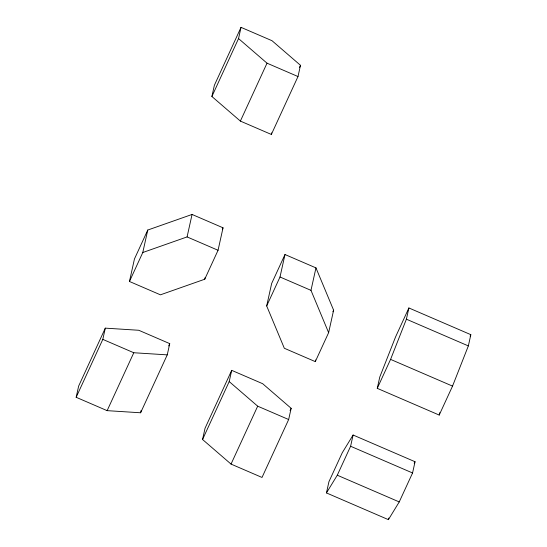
<?xml version="1.0" encoding="UTF-8"?>
<svg xmlns="http://www.w3.org/2000/svg" width="547" height="547" viewBox="0 0 547 547"><rect width="100%" height="100%" fill="white"/><g stroke="black" fill="none" stroke-linecap="round" stroke-linejoin="round"><path stroke-width="0.82" d="M76.163 397.293L78.652 386.059L105.304 328.145L138.767 330.272L169.741 343.632L167.252 354.866L140.606 412.78L107.137 410.653L76.163 397.293L102.809 339.379L105.304 328.145M129.461 281.473L134.439 258.998L147.765 230.041L192.065 214.445L223.039 227.805L218.055 250.273L204.735 279.23L160.435 294.826L129.461 281.473L142.781 252.516L147.765 230.041M140.606 412.78L141.14 410.373M211.894 96.498L214.383 85.264L241.029 27.35L272.009 40.71L300.488 65.305L297.999 76.539L271.353 134.453L240.379 121.092L211.894 96.498L238.54 38.584L241.029 27.35M142.781 252.516L187.081 236.919L192.065 214.445M204.735 279.23L205.104 277.568M202.554 439.494L205.043 428.26L231.696 370.346L262.669 383.707L291.148 408.301L288.659 419.535L262.013 477.449L231.039 464.088L202.554 439.494L229.2 381.58L231.696 370.346M271.353 134.453L271.709 132.846M266.683 305.951L271.661 283.476L284.987 254.526L315.961 267.88L333.615 310.197L328.631 332.672L315.304 361.622L284.331 348.268L266.683 305.951L280.009 276.994L284.987 254.526M328.631 332.672L310.983 290.354L315.961 267.88M315.304 361.622L315.674 359.96M326.45 492.929L328.945 481.695L342.265 452.738L353.102 435.022L415.05 461.736L412.561 472.97L399.235 501.927L388.404 519.65L326.45 492.929L337.287 475.213L350.606 446.256L353.102 435.022M377.259 388.343L379.748 377.109L395.563 336.918L408.889 307.961L470.837 334.675L468.348 345.916L452.533 386.107L439.207 415.064L377.259 388.343L390.579 359.386L406.394 319.195L408.889 307.961M388.404 519.65L388.76 518.043M439.207 415.064L439.74 412.657M107.137 410.653L133.789 352.74L167.252 354.866M240.379 121.092L267.025 63.178L238.54 38.584M168.674 345.943L169.741 343.632M222.335 229.33L223.039 227.805M299.428 67.623L300.488 65.305M231.039 464.088L257.685 406.175L229.2 381.58M332.911 311.722L333.615 310.197M290.088 410.619L291.148 408.301M470.133 336.2L470.837 334.675M414.182 463.159L415.05 461.736M267.025 63.178L297.999 76.539M406.394 319.195L468.348 345.916M187.081 236.919L218.055 250.273M280.009 276.994L310.983 290.354M390.579 359.386L452.533 386.107M102.809 339.379L133.789 352.74M257.685 406.175L288.659 419.535M350.606 446.256L412.561 472.97M337.287 475.213L399.235 501.927"/></g></svg>
